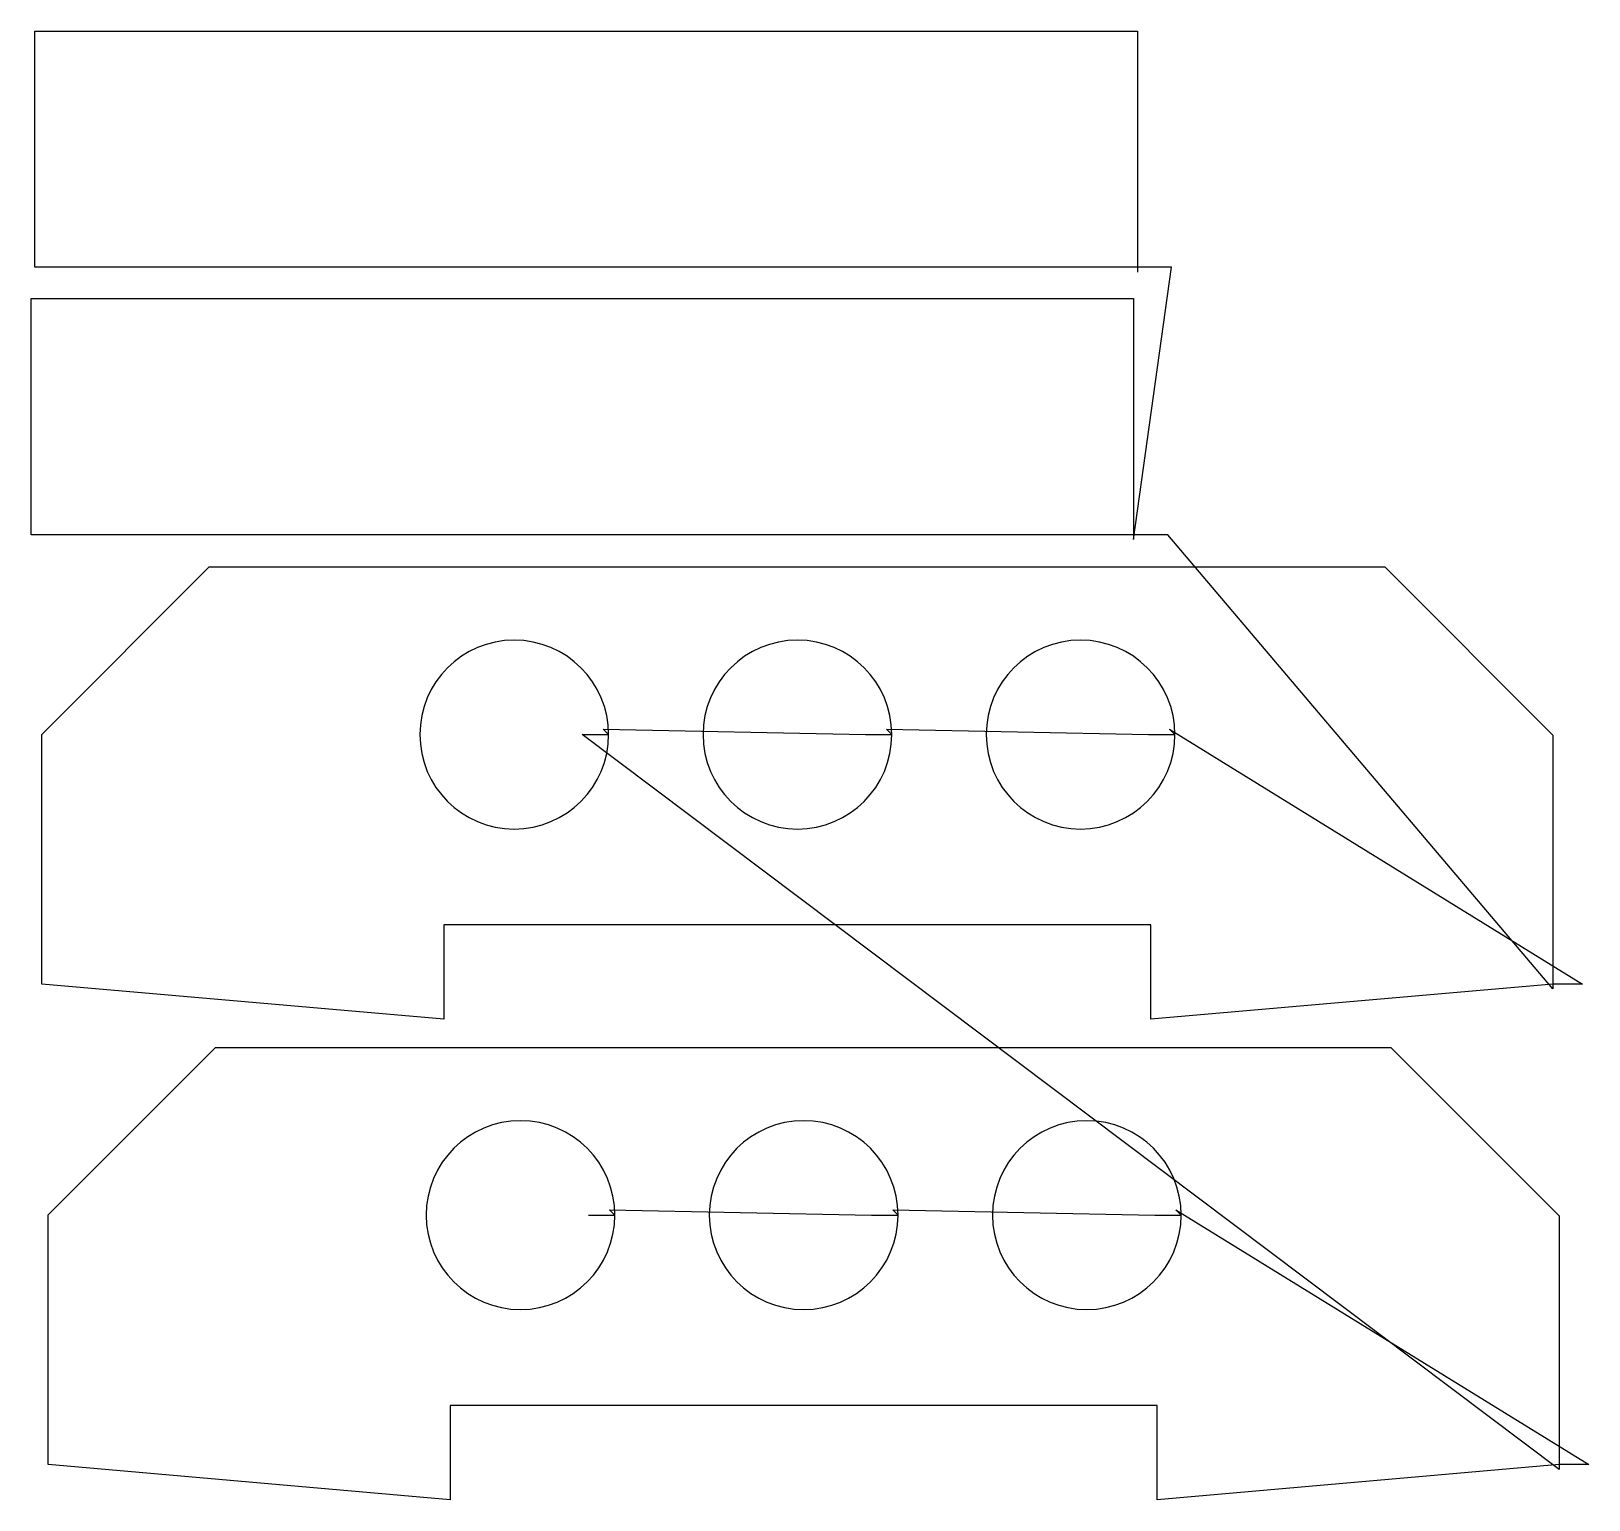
# Model space of a CAD drawing. Header units: metres. Extents: x 1164 to 2815, y 632 to 2188.
import ezdxf

# ---------------------------------------------------------------- set-up
doc = ezdxf.new("R2010")
doc.units = ezdxf.units.M

msp = doc.modelspace()

# ---------------------------------------------------------------- linework, layer by layer
at = {"layer": 'TOOL_0'}
for p, q in [((1168.418, 1937.742), (1168.418, 2187.742)), ((1168.418, 2187.742), (2336.418, 2187.742)), ((2336.418, 2187.742), (2336.418, 1937.742)), ((2336.418, 1937.742), (1168.418, 1937.742)), ((2332.362, 1649.226), (2372.637, 1937.742)), ((2372.637, 1937.742), (2336.418, 1937.742)), ((2336.418, 1937.742), (2336.418, 1932.517)), ((1164.362, 1654.451), (1164.362, 1904.451)), ((1164.362, 1904.451), (2332.362, 1904.451)), ((2332.362, 1904.451), (2332.362, 1654.451)), ((2332.362, 1654.451), (1164.362, 1654.451)), ((2368.582, 1654.451), (2332.362, 1654.451)), ((2332.362, 1654.451), (2332.362, 1649.226)), ((2776.704, 1173.519), (2368.582, 1654.451)), ((1175.704, 1443.002), (1352.997, 1620.295)), ((1352.997, 1620.295), (2598.411, 1620.295)), ((2598.411, 1620.295), (2776.704, 1442.002)), ((1175.704, 1178.519), (1175.704, 1443.002)), ((2783.34, 664.629), (1748.204, 1442.794)), ((1748.204, 1442.794), (1776.204, 1442.794)), ((1776.204, 1442.794), (1770.547, 1448.451)), ((1770.547, 1448.451), (2048.204, 1442.794)), ((2048.204, 1442.794), (2076.204, 1442.794)), ((2076.204, 1442.794), (2070.547, 1448.451)), ((2070.547, 1448.451), (2348.204, 1442.794)), ((2348.204, 1442.794), (2376.204, 1442.794)), ((2376.204, 1442.794), (2370.547, 1448.451)), ((2370.547, 1448.451), (2808.087, 1178.519)), ((2776.704, 1442.002), (2776.704, 1178.519)), ((2350.704, 1241.295), (1601.704, 1241.295)), ((1601.704, 1241.295), (1601.704, 1141.249)), ((2350.704, 1141.249), (2350.704, 1241.295)), ((1601.704, 1141.249), (1175.704, 1178.519)), ((2776.704, 1178.519), (2350.704, 1141.249)), ((2808.087, 1178.519), (2776.704, 1178.519)), ((2776.704, 1178.519), (2776.704, 1173.519)), ((1182.34, 934.112), (1359.633, 1111.405)), ((1359.633, 1111.405), (2605.047, 1111.405)), ((2605.047, 1111.405), (2783.34, 933.112)), ((1182.34, 669.629), (1182.34, 934.112)), ((1754.84, 933.904), (1782.84, 933.904)), ((1782.84, 933.904), (1777.183, 939.561)), ((1777.183, 939.561), (2054.84, 933.904)), ((2054.84, 933.904), (2082.84, 933.904)), ((2082.84, 933.904), (2077.183, 939.561)), ((2077.183, 939.561), (2354.84, 933.904)), ((2354.84, 933.904), (2382.84, 933.904)), ((2382.84, 933.904), (2377.183, 939.561)), ((2377.183, 939.561), (2814.722, 669.629)), ((2783.34, 933.112), (2783.34, 669.629)), ((2357.34, 732.405), (1608.34, 732.405)), ((1608.34, 732.405), (1608.34, 632.359)), ((2357.34, 632.359), (2357.34, 732.405)), ((1608.34, 632.359), (1182.34, 669.629)), ((2783.34, 669.629), (2357.34, 632.359)), ((2814.722, 669.629), (2783.34, 669.629)), ((2783.34, 669.629), (2783.34, 664.629))]:
    msp.add_line(p, q, dxfattribs=at)
for centre, start, end in [((1676.204, 1442.794), 0, 180), ((1976.204, 1442.794), 0, 180), ((2276.204, 1442.794), 0, 180), ((1676.204, 1442.794), 180, 0), ((1976.204, 1442.794), 180, 0), ((2276.204, 1442.794), 180, 0), ((1682.84, 933.904), 0, 180), ((1982.84, 933.904), 0, 180), ((2282.84, 933.904), 0, 180), ((1682.84, 933.904), 180, 0), ((1982.84, 933.904), 180, 0), ((2282.84, 933.904), 180, 0)]:
    msp.add_arc(centre, 100, start, end, dxfattribs=at)

doc.saveas('drawing.dxf')
